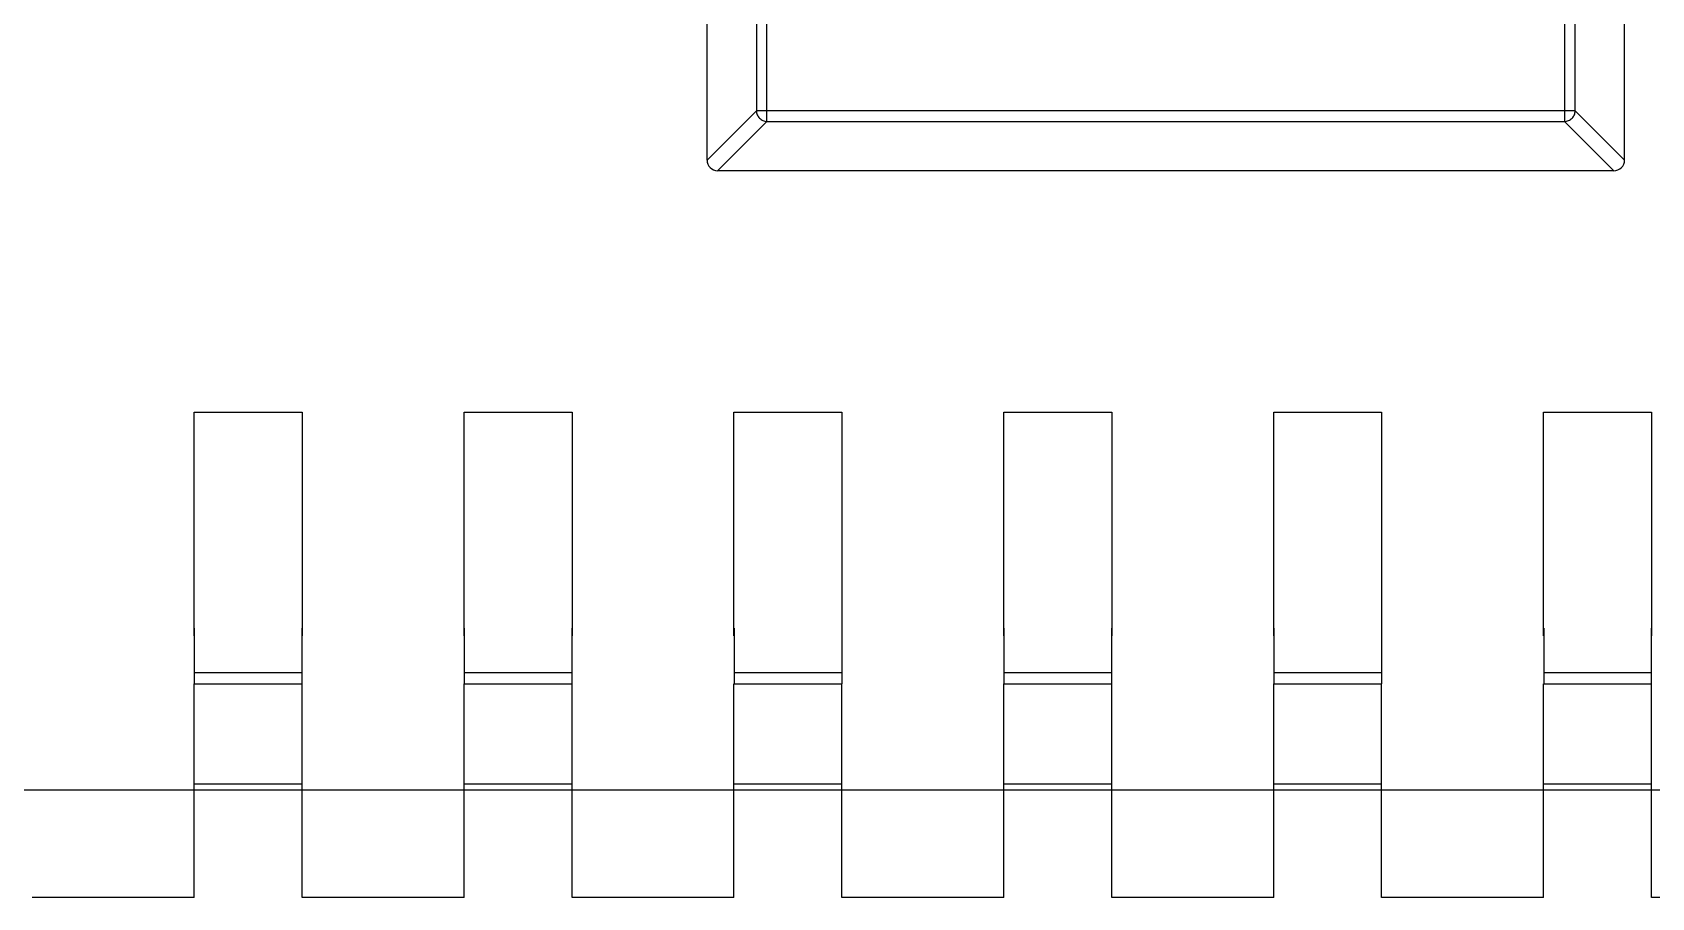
# Model space of a CAD drawing. Header units: inches. Extents: x -13 to 240, y -18 to 126.
# Drawn here: x 183.927 to 186.927, y 53.066 to 54.67 of the extents above; entities that cross this region are included whole.
import ezdxf

# ---------------------------------------------------------------- set-up
doc = ezdxf.new("R2010")
doc.units = ezdxf.units.IN
doc.header["$LTSCALE"] = 1.21
doc.header["$MEASUREMENT"] = 0
doc.layers.get('0').update_dxf_attribs({"linetype": 'CONTINUOUS'})

msp = doc.modelspace()

# ---------------------------------------------------------------- linework, layer by layer
at = {"color": 7, "linetype": 'Continuous'}
for p, q in [((185.1767, 54.4334), (185.1767, 57.3934)), ((186.8767, 54.4334), (186.8767, 57.3934)), ((185.2681, 57.3023), (185.2681, 54.5245)), ((185.2878, 54.5048), (185.2878, 57.322)), ((186.7656, 57.322), (186.7656, 54.5048)), ((186.7853, 54.5245), (186.7853, 57.3023)), ((185.1767, 54.4331), (185.2681, 54.5245)), ((186.7853, 54.5245), (185.2681, 54.5245)), ((186.7853, 54.5245), (186.8767, 54.4331)), ((185.2878, 54.5048), (185.1964, 54.4134)), ((185.2878, 54.5048), (186.7656, 54.5048)), ((186.857, 54.4134), (186.7656, 54.5048)), ((186.8567, 54.4134), (185.1967, 54.4134)), ((184.2266, 53.5518), (184.2266, 53.9663)), ((184.2266, 53.9663), (184.4266, 53.9663)), ((184.4266, 53.9663), (184.4266, 53.5518)), ((184.7266, 53.5518), (184.7266, 53.9663)), ((184.7266, 53.9663), (184.9266, 53.9663)), ((184.9266, 53.9663), (184.9266, 53.5518)), ((185.2266, 53.5518), (185.2266, 53.9663)), ((185.2266, 53.9663), (185.4266, 53.9663)), ((185.4266, 53.9663), (185.4266, 53.5518)), ((185.7266, 53.5518), (185.7266, 53.9663)), ((185.7266, 53.9663), (185.9266, 53.9663)), ((185.9266, 53.9663), (185.9266, 53.5518)), ((186.2266, 53.5518), (186.2266, 53.9663)), ((186.2266, 53.9663), (186.4266, 53.9663)), ((186.4266, 53.9663), (186.4266, 53.5518)), ((186.7266, 53.5518), (186.7266, 53.9663)), ((186.7266, 53.9663), (186.9266, 53.9663)), ((186.9266, 53.9663), (186.9266, 53.5518)), ((184.2268, 53.5659), (184.2268, 53.4623)), ((184.4268, 53.4623), (184.4268, 53.5659)), ((184.7268, 53.5659), (184.7268, 53.4623)), ((184.9268, 53.4623), (184.9268, 53.5659)), ((185.2268, 53.5659), (185.2268, 53.4623)), ((185.4268, 53.4623), (185.4268, 53.5659)), ((185.7268, 53.5659), (185.7268, 53.4623)), ((185.9268, 53.4623), (185.9268, 53.5659)), ((186.2268, 53.5659), (186.2268, 53.4623)), ((186.4268, 53.4623), (186.4268, 53.5659)), ((186.7268, 53.5659), (186.7268, 53.4623)), ((186.9268, 53.4623), (186.9268, 53.5659)), ((184.2266, 53.0663), (184.2266, 53.4623)), ((184.2266, 53.4623), (184.4266, 53.4623)), ((184.2268, 53.4833), (184.4268, 53.4833)), ((184.4266, 53.0663), (184.4266, 53.4623)), ((184.7266, 53.0663), (184.7266, 53.4623)), ((184.7266, 53.4623), (184.9266, 53.4623)), ((184.7268, 53.4833), (184.9268, 53.4833)), ((184.9266, 53.0663), (184.9266, 53.4623)), ((185.2266, 53.0663), (185.2266, 53.4623)), ((185.2266, 53.4623), (185.4266, 53.4623)), ((185.2268, 53.4833), (185.4268, 53.4833)), ((185.4266, 53.0663), (185.4266, 53.4623)), ((185.7266, 53.0663), (185.7266, 53.4623)), ((185.7266, 53.4623), (185.9266, 53.4623)), ((185.7268, 53.4833), (185.9268, 53.4833)), ((185.9266, 53.0663), (185.9266, 53.4623)), ((186.2266, 53.0663), (186.2266, 53.4623)), ((186.2266, 53.4623), (186.4266, 53.4623)), ((186.2268, 53.4833), (186.4268, 53.4833)), ((186.4266, 53.0663), (186.4266, 53.4623)), ((186.7266, 53.0663), (186.7266, 53.4623)), ((186.7266, 53.4623), (186.9266, 53.4623)), ((186.7268, 53.4833), (186.9268, 53.4833)), ((186.9266, 53.0663), (186.9266, 53.4623)), ((178.5266, 53.2663), (197.6266, 53.2663)), ((184.4266, 53.2769), (184.2266, 53.2769)), ((184.9266, 53.2769), (184.7266, 53.2769)), ((185.4266, 53.2769), (185.2266, 53.2769)), ((185.9266, 53.2769), (185.7266, 53.2769)), ((186.4266, 53.2769), (186.2266, 53.2769)), ((186.9266, 53.2769), (186.7266, 53.2769)), ((184.2266, 53.0663), (183.9266, 53.0663)), ((184.7266, 53.0663), (184.4266, 53.0663)), ((185.2266, 53.0663), (184.9266, 53.0663)), ((185.7266, 53.0663), (185.4266, 53.0663)), ((186.2266, 53.0663), (185.9266, 53.0663)), ((186.7266, 53.0663), (186.4266, 53.0663)), ((187.2266, 53.0663), (186.9266, 53.0663))]:
    msp.add_line(p, q, dxfattribs=at)
for centre, start, end in [((185.1967, 54.4334), 180, 270), ((186.8567, 54.4334), 270, 0)]:
    msp.add_arc(centre, 0.02, start, end, dxfattribs=at)
for points in [[(185.2681, 54.5245), (185.2682, 54.522), (185.2694, 54.5169), (185.2738, 54.5105), (185.2802, 54.5061), (185.2853, 54.5049), (185.2878, 54.5048)], [(186.7656, 54.5048), (186.7681, 54.5049), (186.7732, 54.5061), (186.7797, 54.5105), (186.7841, 54.5169), (186.7852, 54.522), (186.7853, 54.5245)]]:
    msp.add_open_spline(points, degree=3, knots=[0, 0, 0, 0, 0.249032, 0.5, 0.750968, 1, 1, 1, 1], dxfattribs=at)

doc.saveas('drawing.dxf')
